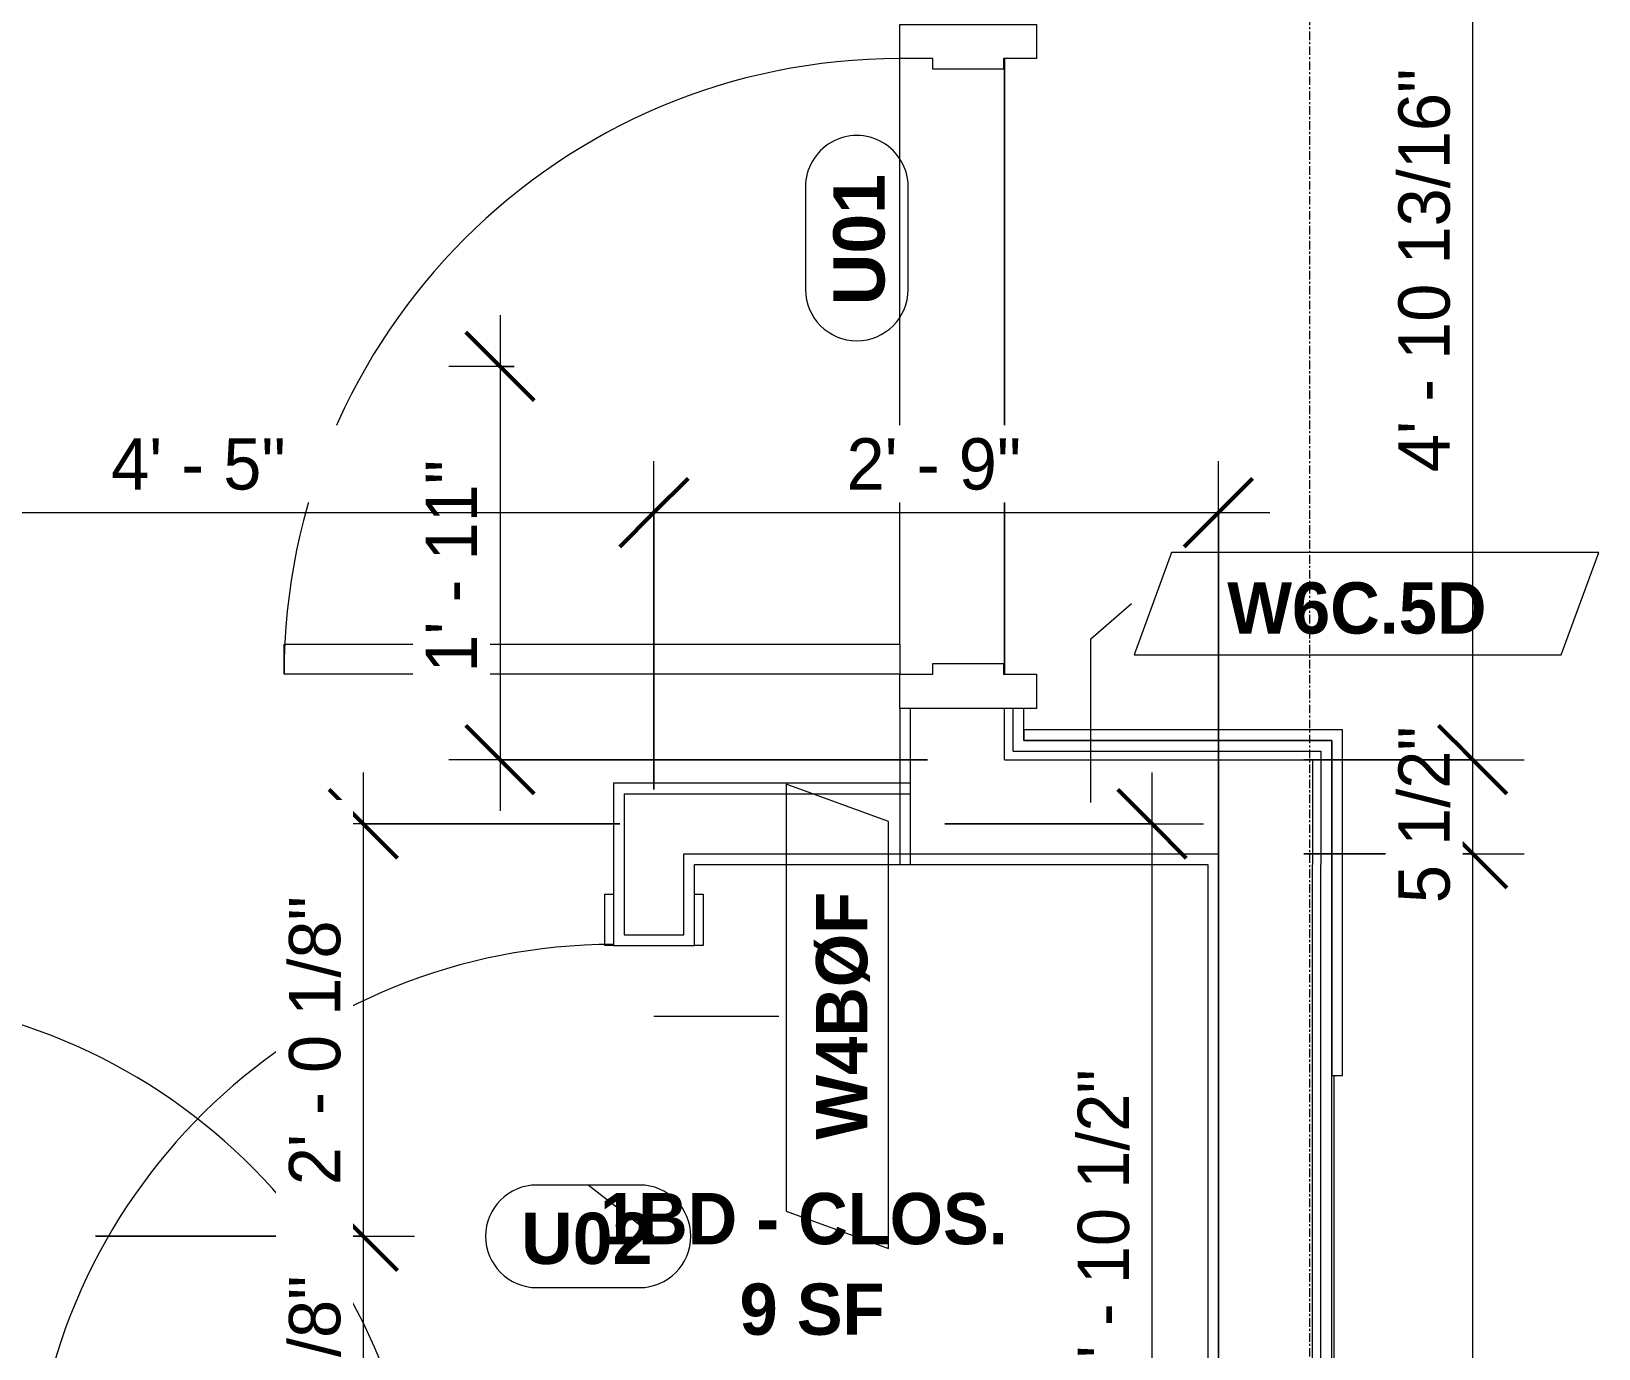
# Model space of a CAD drawing. Header units: inches. Extents: x -4058 to -1781, y 9814 to 12264.
# Drawn here: x -3556.1 to -3464.4, y 10931 to 11008 of the extents above; entities that cross this region are included whole.
import ezdxf

# ---------------------------------------------------------------- set-up
doc = ezdxf.new("R2010")
doc.units = ezdxf.units.IN
doc.header["$MEASUREMENT"] = 0
doc.linetypes.add('Grid Line 1_2_', pattern=[0.875, 0.5, -0.125, 0.125, -0.125])
for name, color, linetype, lineweight in [('0-1', 7, 'Continuous', 5), ('0-3', 8, 'Continuous', 9), ('A-ANNO-DIMS', 211, 'Continuous', 9), ('A-ANNO-DIMS-32', 211, 'Continuous', 9), ('A-AREA-IDEN', 2, 'Continuous', 9), ('A-DOOR-1', 7, 'Continuous', 9), ('A-DOOR-2', 31, 'Continuous', 9), ('A-DOOR-FRAM-1', 7, 'Continuous', 9), ('A-DOOR-IDEN', 31, 'Continuous', 9), ('A-FLOR-1', 7, 'Continuous', 9), ('A-FLOR-2', 192, 'Continuous', 9), ('A-WALL-1', 7, 'Continuous', 9), ('A-WALL-2', 113, 'Continuous', 9), ('A-WALL-IDEN', 211, 'Continuous', 9), ('I-WALL-3', 7, 'Continuous', 9), ('S-GRID-1', 1, 'Grid Line 1_2_', 9)]:
    doc.layers.add(name, color=color, linetype=linetype, lineweight=lineweight)
doc.styles.add('Arial_B', font='arialbd.ttf', dxfattribs={"height": 3})
doc.styles.add('Century Gothic', font='ufonts.com_century-gothic.ttf', dxfattribs={"height": 3})
doc.styles.add('Century Gothic_B', font='GOTHICB.TTF', dxfattribs={"height": 3})
doc.dimstyles.new('THE_DIMENSION_STRING_2', dxfattribs={"dimscale": 12, "dimtxt": 3.132505, "dimasz": 0.333333, "dimexe": 0.25, "dimexo": 0.166667, "dimgap": 0.041667, "dimtad": 1, "dimdec": 4, "dimrnd": 0.0625, "dimzin": 3, "dimdsep": 46, "dimlunit": 4, "dimtxsty": 'Century Gothic', "dimblk1": 'OBLIQUE', "dimblk2": 'OBLIQUE', "dimsah": 1, "dimcen": 0.09, "dimdle": 0.25, "dimazin": 0, "dimtfac": 1, "dimtdec": 4, "dimtix": 1, "dimtmove": 0, "dimatfit": 3, "dimfxl": 1, "dimtvp": 1, "dimtfill": 1, "dimfrac": 2, "dimtolj": 1, "dimtzin": 0, "dimarcsym": 2})
doc.dimstyles.new('THE_DIMENSION_STRING_3', dxfattribs={"dimscale": 12, "dimtxt": 3.132505, "dimasz": 0.333333, "dimexe": 0.25, "dimexo": 0.166667, "dimgap": 0.041667, "dimtad": 1, "dimdec": 4, "dimrnd": 0.0625, "dimzin": 3, "dimdsep": 46, "dimlunit": 4, "dimtxsty": 'Century Gothic', "dimblk1": 'OBLIQUE', "dimblk2": 'OBLIQUE', "dimsah": 1, "dimcen": 0.09, "dimdle": 0.25, "dimazin": 0, "dimtfac": 1, "dimtdec": 4, "dimtix": 1, "dimtmove": 0, "dimatfit": 3, "dimfxl": 1, "dimtvp": 1, "dimtfill": 1, "dimfrac": 2, "dimtolj": 1, "dimtzin": 0, "dimarcsym": 2})
doc.dimstyles.new('THE_DIMENSION_STRING_4', dxfattribs={"dimscale": 12, "dimtxt": 3.132505, "dimasz": 0.333333, "dimexe": 0.25, "dimexo": 0.166667, "dimgap": 0.041667, "dimtad": 1, "dimdec": 4, "dimrnd": 0.0625, "dimzin": 3, "dimdsep": 46, "dimlunit": 4, "dimtxsty": 'Century Gothic', "dimblk1": 'OBLIQUE', "dimblk2": 'OBLIQUE', "dimsah": 1, "dimcen": 0.09, "dimdle": 0.25, "dimazin": 0, "dimtfac": 1, "dimtdec": 4, "dimtix": 1, "dimtmove": 0, "dimatfit": 3, "dimfxl": 1, "dimtvp": 1, "dimtfill": 1, "dimfrac": 2, "dimtolj": 1, "dimtzin": 0, "dimarcsym": 2})

# ---------------------------------------------------------------- blocks, each defined once
blk = doc.blocks.new('CTR - 1st Phase - Shell_rvt-1-UNITS PLANS - 3RD FLOOR')
at = {"layer": 'A-FLOR-1'}
for p, q in [((-3499.174, 10970.439), (-3499.174, 11006.439)), ((-3499.174, 11006.439), (-3499.174, 10970.439)), ((-3479.924, 10946.971), (-3479.924, 10729.408))]:
    blk.add_line(p, q, dxfattribs=at)
blk = doc.blocks.new('HOLLOW METAL - UNIT DOOR-2191977-UNITS PLANS - 3RD FLOOR')
at = {"layer": 'A-DOOR-1'}
for p, q in [((16.25, -3.875), (18, -3.875)), ((16.25, -39.875), (16.25, -3.875)), ((18, -3.875), (18, -39.875)), ((18, -39.875), (16.25, -39.875))]:
    blk.add_line(p, q, dxfattribs=at)
blk.add_arc((18, -3.875), 36, 180, 270, dxfattribs=at)
at = {"layer": 'A-DOOR-FRAM-1'}
for p, q in [((-20, 4.125), (-18, 4.125)), ((-20, -3.875), (-20, 4.125)), ((-18, 4.125), (-18, 2.1875)), ((18, 4.125), (20, 4.125)), ((18, 2.1875), (18, 4.125)), ((20, 4.125), (20, -3.875)), ((-18, 2.1875), (-17.375, 2.1875)), ((-17.375, 2.1875), (-17.375, -1.9375)), ((17.375, 2.1875), (18, 2.1875)), ((17.375, -1.9375), (17.375, 2.1875)), ((-18, -1.9375), (-18, -3.875)), ((-17.375, -1.9375), (-18, -1.9375)), ((18, -1.9375), (17.375, -1.9375)), ((18, -3.875), (18, -1.9375)), ((-18, -3.875), (-20, -3.875)), ((20, -3.875), (18, -3.875))]:
    blk.add_line(p, q, dxfattribs=at)
blk = doc.blocks.new('CTR - 1st Phase - Common Walls_rvt-1-UNITS PLANS - 3RD FLOOR')
at = {"layer": 'A-WALL-1'}
for p, q in [((-3504.674, 10966.564), (-3504.674, 10968.439)), ((-3499.174, 10966.564), (-3499.174, 10968.439)), ((-3498.674, 10966.564), (-3498.674, 10968.439)), ((-3504.674, 10965.439), (-3504.674, 10966.564)), ((-3499.174, 10965.939), (-3499.174, 10966.564)), ((-3498.674, 10965.939), (-3498.674, 10966.564)), ((-3504.674, 10959.939), (-3504.674, 10965.439)), ((-3499.174, 10965.439), (-3499.174, 10965.939)), ((-3499.174, 10965.439), (-3481.174, 10965.439)), ((-3498.674, 10965.939), (-3480.674, 10965.939)), ((-3481.174, 10965.439), (-3481.174, 10959.939)), ((-3480.674, 10965.939), (-3480.674, 10965.439)), ((-3480.674, 10965.439), (-3480.674, 10959.314)), ((-3504.674, 10959.939), (-3486.674, 10959.939)), ((-3486.674, 10959.939), (-3486.674, 10959.314)), ((-3481.174, 10959.939), (-3481.174, 10959.314)), ((-3486.674, 10842.002), (-3486.674, 10959.314)), ((-3481.174, 10717.064), (-3481.174, 10959.314)), ((-3480.674, 10717.064), (-3480.674, 10959.314))]:
    blk.add_line(p, q, dxfattribs=at)
at = {"layer": 'I-WALL-3'}
for p, q in [((-3505.299, 10968.439), (-3505.299, 10966.564)), ((-3498.049, 10966.564), (-3498.049, 10968.439)), ((-3505.299, 10966.564), (-3505.299, 10959.939)), ((-3479.424, 10967.189), (-3498.049, 10967.189)), ((-3498.049, 10967.189), (-3498.049, 10966.564)), ((-3480.049, 10966.564), (-3498.049, 10966.564)), ((-3498.049, 10966.564), (-3480.049, 10966.564)), ((-3480.049, 10965.939), (-3480.049, 10966.564)), ((-3480.049, 10966.564), (-3480.049, 10946.971)), ((-3479.424, 10966.564), (-3479.424, 10967.189)), ((-3479.424, 10946.971), (-3479.424, 10966.564)), ((-3480.049, 10959.314), (-3480.049, 10965.939)), ((-3505.299, 10959.939), (-3505.299, 10959.314)), ((-3505.299, 10959.314), (-3487.299, 10959.314)), ((-3487.299, 10959.314), (-3487.299, 10881.377)), ((-3480.049, 10717.064), (-3480.049, 10959.314)), ((-3480.049, 10946.971), (-3479.424, 10946.971))]:
    blk.add_line(p, q, dxfattribs=at)
at = {"layer": '0-3', "rotation": 270.0000000000105}
blk.add_blockref('HOLLOW METAL - UNIT DOOR-2191977-UNITS PLANS - 3RD FLOOR', (-3501.424, 10988.439), dxfattribs=at)
blk = doc.blocks.new('SWING - SINGLE - FLUSH - SWING - FLUSH - 2-10 x 6-8 - PRIVACY-4202132-UNITS PLANS - 3RD FLOOR')
at = {"layer": 'A-DOOR-2'}
for p, q in [((-20, 2.375), (-20, 2.875)), ((-20, 2.875), (-17, 2.875)), ((-17, 2.875), (-17, 2.375)), ((17, 2.375), (17, 2.875)), ((17, 2.875), (20, 2.875)), ((20, 2.875), (20, 2.375)), ((-17, 2.375), (-20, 2.375)), ((20, 2.375), (17, 2.375)), ((-20, -2.375), (-17, -2.375)), ((-20, -2.875), (-20, -2.375)), ((-17, -2.375), (-17, -2.875)), ((15, -2.375), (15, -36.383)), ((17, -2.375), (15, -2.375)), ((17, -2.375), (17, -36.383)), ((17, -2.375), (20, -2.375)), ((17, -2.875), (17, -2.375)), ((20, -2.375), (20, -2.875)), ((-17, -2.875), (-20, -2.875)), ((20, -2.875), (17, -2.875)), ((17, -36.383), (15, -36.383))]:
    blk.add_line(p, q, dxfattribs=at)
blk.add_arc((17, -2.375), 34.067, 180, 266.63431, dxfattribs=at)
blk = doc.blocks.new('SWING - SINGLE - FLUSH - SWING - FLUSH - 2-10 x 6-8 - PRIVACY-4202130-UNITS PLANS - 3RD FLOOR')
at = {"layer": 'A-DOOR-2'}
for p, q in [((-20, 2.375), (-20, 2.875)), ((-20, 2.875), (-17, 2.875)), ((-17, 2.875), (-17, 2.375)), ((17, 2.375), (17, 2.875)), ((17, 2.875), (20, 2.875)), ((20, 2.875), (20, 2.375)), ((-17, 2.375), (-20, 2.375)), ((20, 2.375), (17, 2.375)), ((-20, -2.375), (-17, -2.375)), ((-20, -2.875), (-20, -2.375)), ((-17, -2.375), (-17, -2.875)), ((15, -2.375), (15, -36.383)), ((17, -2.375), (15, -2.375)), ((17, -2.375), (17, -36.383)), ((17, -2.375), (20, -2.375)), ((17, -2.875), (17, -2.375)), ((20, -2.375), (20, -2.875)), ((-17, -2.875), (-20, -2.875)), ((20, -2.875), (17, -2.875)), ((17, -36.383), (15, -36.383))]:
    blk.add_line(p, q, dxfattribs=at)
blk.add_arc((17, -2.375), 34.067, 180, 266.63431, dxfattribs=at)
blk = doc.blocks.new('Wall Tag - Arch Wall-3956453-UNITS PLANS - 3RD FLOOR')
at = {"layer": 'A-WALL-IDEN'}
for p, q in [((-0.3561, 0.0937), (-0.4244, -0.0937)), ((0.4244, 0.0937), (-0.3561, 0.0937)), ((0.3561, -0.0937), (0.4244, 0.0937)), ((-0.4244, -0.0937), (0.3561, -0.0937))]:
    blk.add_line(p, q, dxfattribs=at)
blk = doc.blocks.new('DIMBLOCK408-UNITS PLANS - 3RD FLOOR')
at = {"layer": 'A-ANNO-DIMS-32', "lineweight": 50}
for p, q in [((-3471.802, 10959.939), (-3473.802, 10961.939)), ((-3471.802, 10959.939), (-3469.802, 10957.939)), ((-3471.802, 10841.502), (-3473.802, 10843.502)), ((-3471.802, 10841.502), (-3469.802, 10839.502))]:
    blk.add_line(p, q, dxfattribs=at)
at = {"layer": 'A-ANNO-DIMS-32'}
for p, q in [((-3481.674, 10959.939), (-3468.802, 10959.939)), ((-3471.802, 10959.939), (-3481.674, 10959.939)), ((-3471.802, 10841.502), (-3471.802, 10959.939)), ((-3481.674, 10841.502), (-3468.802, 10841.502)), ((-3471.802, 10841.502), (-3481.674, 10841.502))]:
    blk.add_line(p, q, dxfattribs=at)
at = {"layer": 'A-ANNO-DIMS-32', "color": 0, "insert": (-3476.147, 10889.309), "char_height": 3, "width": 27.38704, "attachment_point": 1, "rotation": 90, "line_spacing_factor": 0.984502, "style": 'Century Gothic', "bg_fill": 3, "box_fill_scale": 1.25, "bg_fill_color": 256, "bg_fill_true_color": 13158600, "bg_fill_transparency": 0}
blk.add_mtext('9\' - 10 7/16"', dxfattribs=at)
blk = doc.blocks.new('_Oblique')
at = {"color": 0, "linetype": 'ByBlock', "lineweight": -2}
blk.add_line((-0.5, -0.5), (0.5, 0.5), dxfattribs=at)
blk = doc.blocks.new('DIMBLOCK409-UNITS PLANS - 3RD FLOOR')
at = {"layer": 'A-ANNO-DIMS-32', "lineweight": 50}
for p, q in [((-3471.802, 10965.439), (-3473.802, 10967.439)), ((-3471.802, 10965.439), (-3469.802, 10963.439)), ((-3471.802, 10959.939), (-3473.802, 10961.939)), ((-3471.802, 10959.939), (-3469.802, 10957.939))]:
    blk.add_line(p, q, dxfattribs=at)
at = {"layer": 'A-ANNO-DIMS-32'}
for p, q in [((-3481.674, 10965.439), (-3468.802, 10965.439)), ((-3471.802, 10965.439), (-3481.674, 10965.439)), ((-3471.802, 10959.939), (-3471.802, 10965.439)), ((-3481.674, 10959.939), (-3468.802, 10959.939)), ((-3471.802, 10959.939), (-3481.674, 10959.939))]:
    blk.add_line(p, q, dxfattribs=at)
at = {"layer": 'A-ANNO-DIMS-32', "color": 0, "insert": (-3476.147, 10957.046), "char_height": 3, "width": 13.54435, "attachment_point": 1, "rotation": 90, "line_spacing_factor": 0.984502, "style": 'Century Gothic', "bg_fill": 3, "box_fill_scale": 1.25, "bg_fill_color": 256, "bg_fill_true_color": 13158600, "bg_fill_transparency": 0}
blk.add_mtext('5 1/2"', dxfattribs=at)
blk = doc.blocks.new('DIMBLOCK410-UNITS PLANS - 3RD FLOOR')
at = {"layer": 'A-ANNO-DIMS-32', "lineweight": 50}
for p, q in [((-3471.802, 11024.227), (-3473.802, 11026.227)), ((-3471.802, 11024.227), (-3469.802, 11022.227)), ((-3471.802, 10965.439), (-3473.802, 10967.439)), ((-3471.802, 10965.439), (-3469.802, 10963.439))]:
    blk.add_line(p, q, dxfattribs=at)
at = {"layer": 'A-ANNO-DIMS-32'}
for p, q in [((-3481.674, 11024.227), (-3468.802, 11024.227)), ((-3471.802, 11024.227), (-3481.674, 11024.227)), ((-3471.802, 10965.439), (-3471.802, 11024.227)), ((-3481.674, 10965.439), (-3468.802, 10965.439)), ((-3471.802, 10965.439), (-3481.674, 10965.439))]:
    blk.add_line(p, q, dxfattribs=at)
at = {"layer": 'A-ANNO-DIMS-32', "color": 0, "insert": (-3476.147, 10982.253), "char_height": 3, "width": 30.19138, "attachment_point": 1, "rotation": 90, "line_spacing_factor": 0.984502, "style": 'Century Gothic', "bg_fill": 3, "box_fill_scale": 1.25, "bg_fill_color": 256, "bg_fill_true_color": 13158600, "bg_fill_transparency": 0}
blk.add_mtext('4\' - 10 13/16"', dxfattribs=at)
blk = doc.blocks.new('DIMBLOCK492-UNITS PLANS - 3RD FLOOR')
at = {"layer": 'A-ANNO-DIMS-32'}
for p, q in [((-3528.672, 10991.439), (-3528.672, 10962.439)), ((-3527.844, 10988.439), (-3531.672, 10988.439)), ((-3528.672, 10988.439), (-3527.844, 10988.439)), ((-3503.674, 10965.439), (-3531.672, 10965.439)), ((-3528.672, 10965.439), (-3503.674, 10965.439))]:
    blk.add_line(p, q, dxfattribs=at)
at = {"layer": 'A-ANNO-DIMS-32', "lineweight": 50}
for p, q in [((-3528.672, 10988.439), (-3530.672, 10990.439)), ((-3528.672, 10988.439), (-3526.672, 10986.439)), ((-3528.672, 10965.439), (-3530.672, 10967.439)), ((-3528.672, 10965.439), (-3526.672, 10963.439))]:
    blk.add_line(p, q, dxfattribs=at)
at = {"layer": 'A-ANNO-DIMS-32', "color": 0, "insert": (-3533.017, 10970.525), "char_height": 3, "width": 15.39402, "attachment_point": 1, "rotation": 90, "line_spacing_factor": 0.984502, "style": 'Century Gothic', "bg_fill": 3, "box_fill_scale": 1.25, "bg_fill_color": 256, "bg_fill_true_color": 13158600, "bg_fill_transparency": 0}
blk.add_mtext('1\' - 11"', dxfattribs=at)
blk = doc.blocks.new('Door Tag - Type Mark-2601225-UNITS PLANS - 3RD FLOOR')
at = {"layer": 'A-DOOR-IDEN'}
for p, q in [((0.09375, 0.09375), (-0.09375, 0.09375)), ((-0.09375, -0.09375), (0.09375, -0.09375))]:
    blk.add_line(p, q, dxfattribs=at)
for centre, start, end in [((-0.09375, 0), 90, 270), ((0.09375, 0), 270, 90)]:
    blk.add_arc(centre, 0.09375, start, end, dxfattribs=at)
blk = doc.blocks.new('DIMBLOCK778-UNITS PLANS - 3RD FLOOR')
at = {"layer": 'A-ANNO-DIMS-32'}
for p, q in [((-3572.674, 10974.564), (-3572.674, 10982.893)), ((-3519.674, 10963.689), (-3519.674, 10982.893)), ((-3572.674, 10979.893), (-3519.674, 10979.893)), ((-3572.674, 10979.893), (-3572.674, 10974.564)), ((-3519.674, 10979.893), (-3519.674, 10963.689))]:
    blk.add_line(p, q, dxfattribs=at)
at = {"layer": 'A-ANNO-DIMS-32', "lineweight": 50}
for p, q in [((-3572.674, 10979.893), (-3570.674, 10981.893)), ((-3519.674, 10979.893), (-3517.674, 10981.893)), ((-3572.674, 10979.893), (-3574.674, 10977.893)), ((-3519.674, 10979.893), (-3521.674, 10977.893))]:
    blk.add_line(p, q, dxfattribs=at)
at = {"layer": 'A-ANNO-DIMS-32', "color": 0, "insert": (-3551.419, 10984.238), "char_height": 3, "width": 12.58969, "attachment_point": 1, "line_spacing_factor": 0.984502, "style": 'Century Gothic', "bg_fill": 3, "box_fill_scale": 1.25, "bg_fill_color": 256, "bg_fill_true_color": 13158600, "bg_fill_transparency": 0}
blk.add_mtext('4\' - 5"', dxfattribs=at)
blk = doc.blocks.new('DIMBLOCK779-UNITS PLANS - 3RD FLOOR')
at = {"layer": 'A-ANNO-DIMS-32'}
for p, q in [((-3519.674, 10963.689), (-3519.674, 10982.893)), ((-3486.674, 10919.564), (-3486.674, 10982.893)), ((-3519.674, 10979.893), (-3483.674, 10979.893)), ((-3519.674, 10979.893), (-3519.674, 10963.689)), ((-3486.674, 10979.893), (-3486.674, 10919.564))]:
    blk.add_line(p, q, dxfattribs=at)
at = {"layer": 'A-ANNO-DIMS-32', "lineweight": 50}
for p, q in [((-3519.674, 10979.893), (-3517.674, 10981.893)), ((-3486.674, 10979.893), (-3484.674, 10981.893)), ((-3519.674, 10979.893), (-3521.674, 10977.893)), ((-3486.674, 10979.893), (-3488.674, 10977.893))]:
    blk.add_line(p, q, dxfattribs=at)
at = {"layer": 'A-ANNO-DIMS-32', "color": 0, "insert": (-3508.419, 10984.238), "char_height": 3, "width": 12.58969, "attachment_point": 1, "line_spacing_factor": 0.984502, "style": 'Century Gothic', "bg_fill": 3, "box_fill_scale": 1.25, "bg_fill_color": 256, "bg_fill_true_color": 13158600, "bg_fill_transparency": 0}
blk.add_mtext('2\' - 9"', dxfattribs=at)
blk = doc.blocks.new('DIMBLOCK783-UNITS PLANS - 3RD FLOOR')
at = {"layer": 'A-ANNO-DIMS-32'}
for p, q in [((-3490.553, 10915.189), (-3490.553, 10964.689)), ((-3502.674, 10961.689), (-3487.553, 10961.689)), ((-3490.553, 10961.689), (-3502.674, 10961.689)), ((-3491.381, 10915.189), (-3487.553, 10915.189)), ((-3490.553, 10915.189), (-3491.381, 10915.189))]:
    blk.add_line(p, q, dxfattribs=at)
at = {"layer": 'A-ANNO-DIMS-32', "lineweight": 50}
for p, q in [((-3490.553, 10961.689), (-3492.553, 10963.689)), ((-3490.553, 10961.689), (-3488.553, 10959.689)), ((-3490.553, 10915.189), (-3492.553, 10917.189)), ((-3490.553, 10915.189), (-3488.553, 10913.189))]:
    blk.add_line(p, q, dxfattribs=at)
at = {"layer": 'A-ANNO-DIMS-32', "color": 0, "insert": (-3494.898, 10928.197), "char_height": 3, "width": 24.5827, "attachment_point": 1, "rotation": 90, "line_spacing_factor": 0.984502, "style": 'Century Gothic', "bg_fill": 3, "box_fill_scale": 1.25, "bg_fill_color": 256, "bg_fill_true_color": 13158600, "bg_fill_transparency": 0}
blk.add_mtext('3\' - 10 1/2"', dxfattribs=at)
blk = doc.blocks.new('DIMBLOCK891-UNITS PLANS - 3RD FLOOR')
at = {"layer": 'A-ANNO-DIMS-32'}
for p, q in [((-3536.672, 10964.689), (-3536.672, 10937.564)), ((-3521.674, 10961.689), (-3539.672, 10961.689)), ((-3536.672, 10961.689), (-3521.674, 10961.689)), ((-3552.323, 10937.564), (-3533.672, 10937.564)), ((-3536.672, 10937.564), (-3552.323, 10937.564))]:
    blk.add_line(p, q, dxfattribs=at)
at = {"layer": 'A-ANNO-DIMS-32', "lineweight": 50}
for p, q in [((-3536.672, 10961.689), (-3538.672, 10963.689)), ((-3536.672, 10961.689), (-3534.672, 10959.689)), ((-3536.672, 10937.564), (-3538.672, 10939.564)), ((-3536.672, 10937.564), (-3534.672, 10935.564))]:
    blk.add_line(p, q, dxfattribs=at)
at = {"layer": 'A-ANNO-DIMS-32', "color": 0, "insert": (-3541.017, 10940.553), "char_height": 3, "width": 21.77837, "attachment_point": 1, "rotation": 90, "line_spacing_factor": 0.984502, "style": 'Century Gothic', "bg_fill": 3, "box_fill_scale": 1.25, "bg_fill_color": 256, "bg_fill_true_color": 13158600, "bg_fill_transparency": 0}
blk.add_mtext('2\' - 0 1/8"', dxfattribs=at)
blk = doc.blocks.new('DIMBLOCK892-UNITS PLANS - 3RD FLOOR')
at = {"layer": 'A-ANNO-DIMS-32', "lineweight": 50}
for p, q in [((-3536.672, 10937.564), (-3538.672, 10939.564)), ((-3536.672, 10937.564), (-3534.672, 10935.564)), ((-3536.672, 10915.189), (-3538.672, 10917.189)), ((-3536.672, 10915.189), (-3534.672, 10913.189))]:
    blk.add_line(p, q, dxfattribs=at)
at = {"layer": 'A-ANNO-DIMS-32'}
for p, q in [((-3552.323, 10937.564), (-3533.672, 10937.564)), ((-3536.672, 10937.564), (-3552.323, 10937.564)), ((-3536.672, 10937.564), (-3536.672, 10915.189)), ((-3535.844, 10915.189), (-3539.672, 10915.189)), ((-3536.672, 10915.189), (-3535.844, 10915.189))]:
    blk.add_line(p, q, dxfattribs=at)
at = {"layer": 'A-ANNO-DIMS-32', "color": 0, "insert": (-3541.017, 10916.134), "char_height": 3, "width": 24.5827, "attachment_point": 1, "rotation": 90, "line_spacing_factor": 0.984502, "style": 'Century Gothic', "bg_fill": 3, "box_fill_scale": 1.25, "bg_fill_color": 256, "bg_fill_true_color": 13158600, "bg_fill_transparency": 0}
blk.add_mtext('1\' - 10 3/8"', dxfattribs=at)

msp = doc.modelspace()

# ---------------------------------------------------------------- linework, layer by layer
at = {"layer": 'A-FLOR-2'}
msp.add_line((-3505.29874, 10972.1894), (-3505.29874, 11006.4394), dxfattribs=at)
at = {"layer": 'A-WALL-2'}
for p, q in [((-3504.67374, 10964.0644), (-3522.04874, 10964.0644)), ((-3522.04874, 10964.0644), (-3522.04874, 10954.5644)), ((-3504.67374, 10959.3144), (-3504.67374, 10964.0644)), ((-3521.42374, 10963.4394), (-3504.67374, 10963.4394)), ((-3521.42374, 10963.4394), (-3521.42374, 10955.1894)), ((-3517.92374, 10959.9394), (-3504.67374, 10959.9394)), ((-3517.92374, 10955.1894), (-3517.92374, 10959.9394)), ((-3517.29874, 10959.3144), (-3504.67374, 10959.3144)), ((-3517.29874, 10954.5644), (-3517.29874, 10959.3144)), ((-3522.04874, 10954.5644), (-3517.29874, 10954.5644)), ((-3521.42374, 10955.1894), (-3517.92374, 10955.1894))]:
    msp.add_line(p, q, dxfattribs=at)
at = {"layer": 'A-WALL-IDEN'}
for p, q in [((-3494.13648, 10972.50409), (-3491.75061, 10974.56464)), ((-3494.13648, 10962.9394), (-3494.13648, 10972.50409))]:
    msp.add_line(p, q, dxfattribs=at)

# ---------------------------------------------------------------- block references
at = {"layer": '0-1'}
for name in ['CTR - 1st Phase - Shell_rvt-1-UNITS PLANS - 3RD FLOOR', 'CTR - 1st Phase - Common Walls_rvt-1-UNITS PLANS - 3RD FLOOR']:
    msp.add_blockref(name, (0, 0), dxfattribs=at)
at = {"layer": 'A-DOOR-2'}
for name, p, rotation in [('SWING - SINGLE - FLUSH - SWING - FLUSH - 2-10 x 6-8 - PRIVACY-4202130-UNITS PLANS - 3RD FLOOR', (-3519.67374, 10937.5644), 270.0000000000066), ('SWING - SINGLE - FLUSH - SWING - FLUSH - 2-10 x 6-8 - PRIVACY-4202132-UNITS PLANS - 3RD FLOOR', (-3550.29874, 10915.1894), 180)]:
    msp.add_blockref(name, p, dxfattribs=dict(at, rotation=rotation))
at = {"layer": 'A-WALL-IDEN', "xscale": 31.99999999999999, "yscale": 31.99999999999999, "zscale": 31.99999999999999}
msp.add_blockref('Wall Tag - Arch Wall-3956453-UNITS PLANS - 3RD FLOOR', (-3478.01891, 10974.56464), dxfattribs=at)

# ---------------------------------------------------------------- texts
at = {"layer": 'A-DOOR-IDEN', "insert": (-3509.19083, 10992.00751), "char_height": 3, "width": 9.393, "attachment_point": 1, "rotation": 90, "style": 'Arial_B'}
msp.add_mtext('U01', dxfattribs=at)
at = {"layer": 'A-WALL-IDEN', "insert": (-3486.15451, 10975.81217), "char_height": 3, "width": 19.594, "attachment_point": 1, "style": 'Century Gothic_B'}
msp.add_mtext('W6C.5D', dxfattribs=at)

# ---------------------------------------------------------------- next in the draw order: dimensions: what is measured, and where the dimension line sits
at = {"layer": 'A-ANNO-DIMS'}
for base, p1, p2, override, picture, middle in [((-3528.67199, 10965.4394), (-3525.84356, 10988.4394), (-3501.67374, 10965.4394), {"dimpost": '<>', "dimfxl": 33.364361}, 'DIMBLOCK492-UNITS PLANS - 3RD FLOOR', (-3530.67199, 10976.9394)), ((-3471.80166, 10959.9394), (-3483.67374, 10841.5019), (-3483.67374, 10959.9394), {"dimpost": '<>', "dimfxl": 118.4375}, 'DIMBLOCK408-UNITS PLANS - 3RD FLOOR', (-3474.04334, 10900.72065))]:
    dim = msp.add_linear_dim(base=base, p1=p1, p2=p2, angle=90, dimstyle='THE_DIMENSION_STRING_2', override=override, dxfattribs=at)
    dim.commit()
    dim.dimension.update_dxf_attribs({"geometry": picture, "text_midpoint": middle})

# ---------------------------------------------------------------- next in the draw order: block references
at = {"layer": 'A-DOOR-IDEN', "xscale": 31.99999999999999, "yscale": 31.99999999999999, "zscale": 31.99999999999999, "rotation": 89.99999999999955}
msp.add_blockref('Door Tag - Type Mark-2601225-UNITS PLANS - 3RD FLOOR', (-3507.81098, 10995.9394), dxfattribs=at)

# ---------------------------------------------------------------- next in the draw order: dimensions: what is measured, and where the dimension line sits
at = {"layer": 'A-ANNO-DIMS'}
dim = msp.add_linear_dim(base=(-3519.67374, 10979.89312), p1=(-3572.67374, 10972.5644), p2=(-3519.67374, 10961.6894), dimstyle='THE_DIMENSION_STRING_3', override={"dimpost": '<>', "dimfxl": 54.104211}, dxfattribs=at)
dim.commit()
dim.dimension.update_dxf_attribs({"geometry": 'DIMBLOCK778-UNITS PLANS - 3RD FLOOR', "text_midpoint": (-3546.17374, 10981.96858)})
dim = msp.add_linear_dim(base=(-3471.80166, 10965.4394), p1=(-3483.67374, 10959.9394), p2=(-3483.67374, 10965.4394), angle=90, dimstyle='THE_DIMENSION_STRING_2', override={"dimpost": '<>', "dimfxl": 5.5}, dxfattribs=at)
dim.commit()
dim.dimension.update_dxf_attribs({"geometry": 'DIMBLOCK409-UNITS PLANS - 3RD FLOOR', "text_midpoint": (-3474.04334, 10962.6894)})

# ---------------------------------------------------------------- next in the draw order: dimensions: what is measured, and where the dimension line sits
dim = msp.add_linear_dim(base=(-3471.80166, 11024.2269), p1=(-3483.67374, 10965.4394), p2=(-3483.67374, 11024.2269), angle=90, dimstyle='THE_DIMENSION_STRING_2', override={"dimpost": '<>', "dimfxl": 58.7875}, dxfattribs=at)
dim.commit()
dim.dimension.update_dxf_attribs({"geometry": 'DIMBLOCK410-UNITS PLANS - 3RD FLOOR', "text_midpoint": (-3474.04334, 10994.83315)})

# ---------------------------------------------------------------- next in the draw order: linework, layer by layer
at = {"layer": 'S-GRID-1'}
msp.add_line((-3481.32374, 9814.0266), (-3481.32374, 12247.50061), dxfattribs=at)

# ---------------------------------------------------------------- next in the draw order: dimensions: what is measured, and where the dimension line sits
at = {"layer": 'A-ANNO-DIMS'}
dim = msp.add_linear_dim(base=(-3486.67374, 10979.89312), p1=(-3519.67374, 10961.6894), p2=(-3486.67374, 10917.5644), dimstyle='THE_DIMENSION_STRING_3', override={"dimpost": '<>', "dimfxl": 55.100051}, dxfattribs=at)
dim.commit()
dim.dimension.update_dxf_attribs({"geometry": 'DIMBLOCK779-UNITS PLANS - 3RD FLOOR', "text_midpoint": (-3503.17374, 10981.96858)})

# ---------------------------------------------------------------- next in the draw order: block references
at = {"layer": 'A-WALL-IDEN', "xscale": 31.99999999999999, "yscale": 31.99999999999999, "zscale": 31.99999999999999, "rotation": 89.99999999999955}
msp.add_blockref('Wall Tag - Arch Wall-3956453-UNITS PLANS - 3RD FLOOR', (-3508.95351, 10950.43515), dxfattribs=at)

# ---------------------------------------------------------------- next in the draw order: texts
at = {"layer": 'A-AREA-IDEN', "insert": (-3514.66795, 10934.80418), "char_height": 3, "width": 9.494, "attachment_point": 1, "style": 'Century Gothic_B'}
msp.add_mtext('9 SF', dxfattribs=at)
at = {"layer": 'A-WALL-IDEN', "insert": (-3510.20105, 10943.21923), "char_height": 3, "width": 17.372, "attachment_point": 1, "rotation": 90, "style": 'Century Gothic_B'}
msp.add_mtext('W4BØF', dxfattribs=at)

# ---------------------------------------------------------------- next in the draw order: dimensions: what is measured, and where the dimension line sits
at = {"layer": 'A-ANNO-DIMS'}
for base, p1, p2, dimstyle, override, picture, middle in [((-3536.67199, 10937.5644), (-3519.67374, 10961.6894), (-3550.323, 10937.5644), 'THE_DIMENSION_STRING_4', {"dimpost": '<>', "dimfxl": 39.005037}, 'DIMBLOCK891-UNITS PLANS - 3RD FLOOR', (-3538.91366, 10949.6269)), ((-3490.55294, 10961.6894), (-3493.38137, 10915.1894), (-3504.67374, 10961.6894), 'THE_DIMENSION_STRING_3', {"dimpost": '<>', "dimfxl": 47.851515}, 'DIMBLOCK783-UNITS PLANS - 3RD FLOOR', (-3492.79462, 10938.4394))]:
    dim = msp.add_linear_dim(base=base, p1=p1, p2=p2, angle=90, dimstyle=dimstyle, override=override, dxfattribs=at)
    dim.commit()
    dim.dimension.update_dxf_attribs({"geometry": picture, "text_midpoint": middle})

# ---------------------------------------------------------------- next in the draw order: linework, layer by layer
at = {"layer": 'A-DOOR-IDEN'}
msp.add_line((-3519.67374, 10937.5644), (-3523.51855, 10940.5644), dxfattribs=at)
at = {"layer": 'A-WALL-IDEN'}
msp.add_line((-3519.67374, 10950.43515), (-3512.37153, 10950.43515), dxfattribs=at)

# ---------------------------------------------------------------- next in the draw order: block references
at = {"layer": 'A-DOOR-IDEN', "xscale": 31.99999999999999, "yscale": 31.99999999999999, "zscale": 31.99999999999999}
msp.add_blockref('Door Tag - Type Mark-2601225-UNITS PLANS - 3RD FLOOR', (-3523.51855, 10937.5644), dxfattribs=at)

# ---------------------------------------------------------------- next in the draw order: texts
at = {"layer": 'A-AREA-IDEN', "insert": (-3522.83173, 10940.10132), "char_height": 3, "width": 29.29, "attachment_point": 1, "style": 'Century Gothic_B'}
msp.add_mtext('1BD - CLOS.', dxfattribs=at)
at = {"layer": 'A-DOOR-IDEN', "insert": (-3527.45044, 10938.94425), "char_height": 3, "width": 9.393, "attachment_point": 1, "style": 'Arial_B'}
msp.add_mtext('U02', dxfattribs=at)

# ---------------------------------------------------------------- next in the draw order: dimensions: what is measured, and where the dimension line sits
at = {"layer": 'A-ANNO-DIMS'}
dim = msp.add_linear_dim(base=(-3536.67199, 10915.1894), p1=(-3550.323, 10937.5644), p2=(-3533.84356, 10915.1894), angle=90, dimstyle='THE_DIMENSION_STRING_4', override={"dimpost": '<>', "dimfxl": 27.78871}, dxfattribs=at)
dim.commit()
dim.dimension.update_dxf_attribs({"geometry": 'DIMBLOCK892-UNITS PLANS - 3RD FLOOR', "text_midpoint": (-3538.91366, 10926.3769)})

doc.saveas('drawing.dxf')
